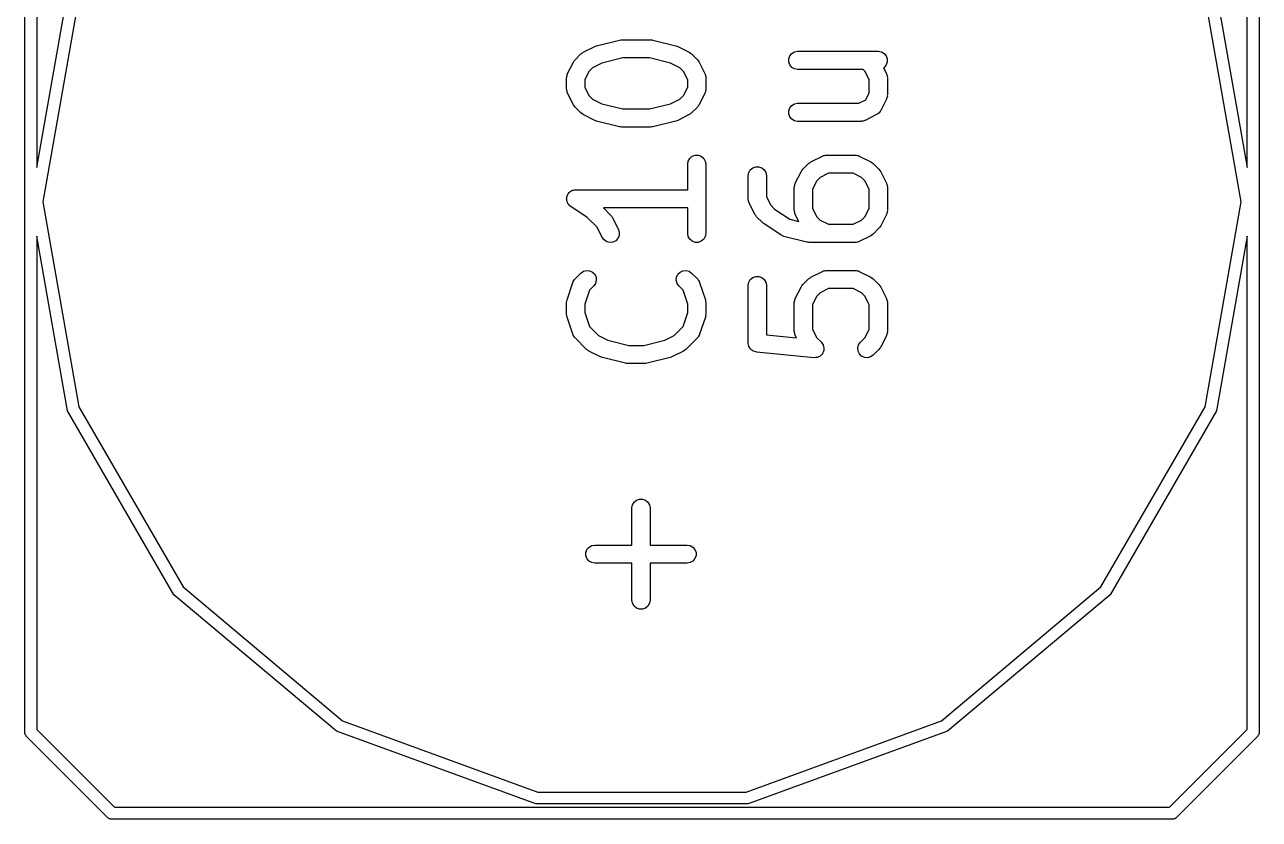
# Model space of a CAD drawing. Extents: x 1 to 57, y -99 to 45.
# Drawn here: x 34.9 to 45.1, y -85.6 to -79.04 of the extents above; entities that cross this region are included whole.
import ezdxf

# ---------------------------------------------------------------- set-up
doc = ezdxf.new("R2010")
doc.units = 0
doc.header["$MEASUREMENT"] = 0
doc.layers.add('BLACK', color=7, linetype='CONTINUOUS')

msp = doc.modelspace()

# ---------------------------------------------------------------- linework, layer by layer
at = {"layer": 'Black'}
for p, q in [((34.9, -84.88), (34.9, -75.45)), ((45.1, -75.45), (45.1, -84.88)), ((35, -75.5), (35, -80.2164)), ((45, -80.2164), (45, -75.5)), ((35, -80.2164), (35.2546, -78.7728)), ((35.3485, -78.807), (35.05, -80.5)), ((44.95, -80.5), (44.6515, -78.807)), ((44.7454, -78.7728), (45, -80.2164)), ((39.5141, -79.2663), (39.6093, -79.2186)), ((39.6093, -79.2186), (39.6172, -79.2163)), ((39.6172, -79.2163), (39.6247, -79.213)), ((39.6247, -79.213), (39.8151, -79.1653)), ((39.8151, -79.1653), (39.8243, -79.1647)), ((39.8243, -79.1647), (39.8333, -79.1631)), ((39.8333, -79.1631), (40.0714, -79.1631)), ((40.0714, -79.1631), (40.0805, -79.1647)), ((40.0805, -79.1647), (40.0896, -79.1653)), ((40.0896, -79.1653), (40.2801, -79.213)), ((40.2801, -79.213), (40.2876, -79.2163)), ((40.2876, -79.2163), (40.2954, -79.2186)), ((40.2954, -79.2186), (40.3907, -79.2663)), ((39.3853, -79.4426), (39.4329, -79.3474)), ((39.4329, -79.3474), (39.4401, -79.3378)), ((39.4401, -79.3378), (39.447, -79.3279)), ((39.447, -79.3279), (39.4946, -79.2803)), ((39.4946, -79.2803), (39.5044, -79.2734)), ((39.5044, -79.2734), (39.5141, -79.2663)), ((39.8426, -79.3131), (39.669, -79.3565)), ((40.0622, -79.3131), (39.8426, -79.3131)), ((40.2357, -79.3565), (40.0622, -79.3131)), ((40.3907, -79.2663), (40.4003, -79.2734)), ((40.4003, -79.2734), (40.4102, -79.2803)), ((40.4102, -79.2803), (40.4578, -79.3279)), ((40.4578, -79.3279), (40.4647, -79.3378)), ((40.4647, -79.3378), (40.4718, -79.3474)), ((40.4718, -79.3474), (40.5195, -79.4426)), ((41.2119, -79.3203), (41.2208, -79.2958)), ((41.2119, -79.3464), (41.2119, -79.3203)), ((41.2208, -79.3708), (41.2119, -79.3464)), ((41.2208, -79.2958), (41.2375, -79.2759)), ((41.2375, -79.2759), (41.2601, -79.2629)), ((41.2601, -79.2629), (41.2857, -79.2583)), ((41.2857, -79.2583), (41.9524, -79.2583)), ((41.9524, -79.2583), (41.978, -79.2629)), ((41.978, -79.2629), (42.0006, -79.2759)), ((42.0006, -79.2759), (42.0173, -79.2958)), ((42.0173, -79.2958), (42.0262, -79.3203)), ((42.0262, -79.3464), (42.0173, -79.3708)), ((42.0262, -79.3203), (42.0262, -79.3464)), ((39.3804, -79.4592), (39.3819, -79.4505)), ((39.3819, -79.4505), (39.3841, -79.4468)), ((39.3841, -79.4468), (39.3853, -79.4426)), ((39.5616, -79.4254), (39.5274, -79.4939)), ((39.592, -79.395), (39.5616, -79.4254)), ((39.669, -79.3565), (39.592, -79.395)), ((40.3127, -79.395), (40.2357, -79.3565)), ((40.3431, -79.4254), (40.3127, -79.395)), ((40.3774, -79.4939), (40.3431, -79.4254)), ((40.5195, -79.4426), (40.5207, -79.4468)), ((40.5207, -79.4468), (40.5229, -79.4505)), ((40.5229, -79.4505), (40.5244, -79.4592)), ((41.2375, -79.3908), (41.2208, -79.3708)), ((41.2601, -79.4038), (41.2375, -79.3908)), ((41.2857, -79.4083), (41.2601, -79.4038)), ((41.8261, -79.4083), (41.2857, -79.4083)), ((41.8431, -79.4254), (41.8261, -79.4083)), ((41.8774, -79.4939), (41.8431, -79.4254)), ((42.0006, -79.3908), (41.9951, -79.3939)), ((41.9951, -79.3939), (42.0195, -79.4426)), ((42.0173, -79.3708), (42.0006, -79.3908)), ((42.0195, -79.4426), (42.0207, -79.4468)), ((42.0207, -79.4468), (42.0229, -79.4505)), ((42.0229, -79.4505), (42.0244, -79.4592)), ((39.3774, -79.4762), (39.3781, -79.4719)), ((39.3774, -79.5714), (39.3774, -79.4762)), ((39.3779, -79.4676), (39.3804, -79.4592)), ((39.3781, -79.4719), (39.3779, -79.4676)), ((39.5274, -79.4939), (39.5274, -79.5537)), ((39.5274, -79.5537), (39.5616, -79.6222)), ((40.3431, -79.6222), (40.3774, -79.5537)), ((40.3774, -79.5537), (40.3774, -79.4939)), ((40.5244, -79.4592), (40.5269, -79.4676)), ((40.5269, -79.4676), (40.5266, -79.4719)), ((40.5266, -79.4719), (40.5274, -79.4762)), ((40.5274, -79.4762), (40.5274, -79.5714)), ((41.8774, -79.6013), (41.8774, -79.4939)), ((42.0244, -79.4592), (42.0269, -79.4676)), ((42.0269, -79.4676), (42.0266, -79.4719)), ((42.0266, -79.4719), (42.0274, -79.4762)), ((42.0274, -79.4762), (42.0274, -79.619)), ((39.3781, -79.5757), (39.3774, -79.5714)), ((39.3779, -79.58), (39.3781, -79.5757)), ((39.3804, -79.5884), (39.3779, -79.58)), ((39.3819, -79.5971), (39.3804, -79.5884)), ((39.3841, -79.6008), (39.3819, -79.5971)), ((39.3853, -79.605), (39.3841, -79.6008)), ((39.4329, -79.7002), (39.3853, -79.605)), ((39.5616, -79.6222), (39.592, -79.6526)), ((39.592, -79.6526), (39.669, -79.6911)), ((40.2357, -79.6911), (40.3127, -79.6526)), ((40.3127, -79.6526), (40.3431, -79.6222)), ((40.5195, -79.605), (40.4718, -79.7002)), ((40.5207, -79.6008), (40.5195, -79.605)), ((40.5229, -79.5971), (40.5207, -79.6008)), ((40.5244, -79.5884), (40.5229, -79.5971)), ((40.5269, -79.58), (40.5244, -79.5884)), ((40.5274, -79.5714), (40.5266, -79.5757)), ((40.5266, -79.5757), (40.5269, -79.58)), ((41.7918, -79.6869), (41.8489, -79.6584)), ((41.8489, -79.6584), (41.8774, -79.6013)), ((42.0195, -79.6526), (41.9718, -79.7478)), ((42.0207, -79.6484), (42.0195, -79.6526)), ((42.0229, -79.6447), (42.0207, -79.6484)), ((42.0244, -79.636), (42.0229, -79.6447)), ((42.0269, -79.6276), (42.0244, -79.636)), ((42.0274, -79.619), (42.0266, -79.6233)), ((42.0266, -79.6233), (42.0269, -79.6276)), ((39.4401, -79.7099), (39.4329, -79.7002)), ((39.447, -79.7197), (39.4401, -79.7099)), ((39.4946, -79.7673), (39.447, -79.7197)), ((39.669, -79.6911), (39.8426, -79.7345)), ((39.8426, -79.7345), (40.0622, -79.7345)), ((40.0622, -79.7345), (40.2357, -79.6911)), ((40.4578, -79.7197), (40.4102, -79.7673)), ((40.4647, -79.7099), (40.4578, -79.7197)), ((40.4718, -79.7002), (40.4647, -79.7099)), ((41.2119, -79.7489), (41.2208, -79.7244)), ((41.2119, -79.7749), (41.2119, -79.7489)), ((41.2208, -79.7244), (41.2375, -79.7045)), ((41.2375, -79.7045), (41.2601, -79.6914)), ((41.2601, -79.6914), (41.2857, -79.6869)), ((41.2857, -79.6869), (41.7918, -79.6869)), ((41.9653, -79.7567), (41.9592, -79.7659)), ((41.9718, -79.7478), (41.9653, -79.7567)), ((39.5044, -79.7742), (39.4946, -79.7673)), ((39.5141, -79.7814), (39.5044, -79.7742)), ((39.6093, -79.829), (39.5141, -79.7814)), ((39.6172, -79.8313), (39.6093, -79.829)), ((39.6247, -79.8347), (39.6172, -79.8313)), ((39.8151, -79.8823), (39.6247, -79.8347)), ((40.2801, -79.8347), (40.0896, -79.8823)), ((40.2876, -79.8313), (40.2801, -79.8347)), ((40.2954, -79.829), (40.2876, -79.8313)), ((40.3907, -79.7814), (40.2954, -79.829)), ((40.4003, -79.7742), (40.3907, -79.7814)), ((40.4102, -79.7673), (40.4003, -79.7742)), ((41.2208, -79.7994), (41.2119, -79.7749)), ((41.2375, -79.8194), (41.2208, -79.7994)), ((41.2601, -79.8324), (41.2375, -79.8194)), ((41.2857, -79.8369), (41.2601, -79.8324)), ((41.8095, -79.8369), (41.2857, -79.8369)), ((41.8138, -79.8362), (41.8095, -79.8369)), ((41.8181, -79.8364), (41.8138, -79.8362)), ((41.8265, -79.8339), (41.8181, -79.8364)), ((41.8352, -79.8324), (41.8265, -79.8339)), ((41.8389, -79.8302), (41.8352, -79.8324)), ((41.8431, -79.829), (41.8389, -79.8302)), ((41.9383, -79.7814), (41.8431, -79.829)), ((41.9471, -79.7748), (41.9383, -79.7814)), ((41.9563, -79.7687), (41.9471, -79.7748)), ((41.9576, -79.7671), (41.9563, -79.7687)), ((41.9592, -79.7659), (41.9576, -79.7671)), ((39.8243, -79.8829), (39.8151, -79.8823)), ((39.8333, -79.8845), (39.8243, -79.8829)), ((40.0714, -79.8845), (39.8333, -79.8845)), ((40.0805, -79.8829), (40.0714, -79.8845)), ((40.0896, -79.8823), (40.0805, -79.8829)), ((40.3774, -80.1905), (40.3819, -80.1648)), ((40.3819, -80.1648), (40.3949, -80.1423)), ((40.3949, -80.1423), (40.4149, -80.1255)), ((40.4149, -80.1255), (40.4394, -80.1166)), ((40.4394, -80.1166), (40.4654, -80.1166)), ((40.4654, -80.1166), (40.4899, -80.1255)), ((40.4899, -80.1255), (40.5098, -80.1423)), ((40.5098, -80.1423), (40.5229, -80.1648)), ((40.5229, -80.1648), (40.5274, -80.1905)), ((41.3854, -80.1782), (41.395, -80.171)), ((41.395, -80.171), (41.4903, -80.1234)), ((41.4903, -80.1234), (41.4944, -80.1222)), ((41.4944, -80.1222), (41.4982, -80.12)), ((41.4982, -80.12), (41.5068, -80.1185)), ((41.5068, -80.1185), (41.5152, -80.116)), ((41.5152, -80.116), (41.5196, -80.1162)), ((41.5196, -80.1162), (41.5238, -80.1155)), ((41.5238, -80.1155), (41.7619, -80.1155)), ((41.7619, -80.1155), (41.7662, -80.1162)), ((41.7662, -80.1162), (41.7705, -80.116)), ((41.7705, -80.116), (41.7789, -80.1185)), ((41.7789, -80.1185), (41.7876, -80.12)), ((41.7876, -80.12), (41.7913, -80.1222)), ((41.7913, -80.1222), (41.7954, -80.1234)), ((41.7954, -80.1234), (41.8907, -80.171)), ((41.8907, -80.171), (41.9003, -80.1782)), ((40.3774, -80.4012), (40.3774, -80.1905)), ((40.5274, -80.1905), (40.5274, -80.7619)), ((40.8774, -80.2857), (40.8819, -80.2601)), ((40.8819, -80.2601), (40.8949, -80.2375)), ((40.8949, -80.2375), (40.9149, -80.2208)), ((40.9149, -80.2208), (40.9394, -80.2119)), ((40.9394, -80.2119), (40.9654, -80.2119)), ((40.9654, -80.2119), (40.9899, -80.2208)), ((40.9899, -80.2208), (41.0098, -80.2375)), ((41.0098, -80.2375), (41.0229, -80.2601)), ((41.0229, -80.2601), (41.0274, -80.2857)), ((41.2663, -80.3474), (41.3139, -80.2522)), ((41.3139, -80.2522), (41.321, -80.2425)), ((41.321, -80.2425), (41.3279, -80.2327)), ((41.3279, -80.2327), (41.3755, -80.1851)), ((41.3755, -80.1851), (41.3854, -80.1782)), ((41.5415, -80.2655), (41.473, -80.2997)), ((41.7442, -80.2655), (41.5415, -80.2655)), ((41.8127, -80.2997), (41.7442, -80.2655)), ((41.9003, -80.1782), (41.9102, -80.1851)), ((41.9102, -80.1851), (41.9578, -80.2327)), ((41.9578, -80.2327), (41.9647, -80.2425)), ((41.9647, -80.2425), (41.9718, -80.2522)), ((41.9718, -80.2522), (42.0195, -80.3474)), ((40.8774, -80.4762), (40.8774, -80.2857)), ((41.0274, -80.2857), (41.0274, -80.4585)), ((41.2588, -80.3724), (41.2613, -80.364)), ((41.2591, -80.3767), (41.2588, -80.3724)), ((41.2613, -80.364), (41.2629, -80.3553)), ((41.2629, -80.3553), (41.265, -80.3516)), ((41.265, -80.3516), (41.2663, -80.3474)), ((41.4426, -80.3301), (41.4083, -80.3987)), ((41.473, -80.2997), (41.4426, -80.3301)), ((41.8431, -80.3301), (41.8127, -80.2997)), ((41.8774, -80.3987), (41.8431, -80.3301)), ((42.0195, -80.3474), (42.0207, -80.3516)), ((42.0207, -80.3516), (42.0229, -80.3553)), ((42.0229, -80.3553), (42.0244, -80.364)), ((42.0244, -80.364), (42.0269, -80.3724)), ((42.0269, -80.3724), (42.0266, -80.3767)), ((39.3775, -80.4714), (39.3785, -80.4673)), ((39.3785, -80.4803), (39.3775, -80.4714)), ((39.3785, -80.4632), (39.3816, -80.4548)), ((39.3785, -80.4673), (39.3785, -80.4632)), ((39.3816, -80.4548), (39.3837, -80.4461)), ((39.3837, -80.4461), (39.386, -80.4426)), ((39.386, -80.4426), (39.3874, -80.4387)), ((39.3874, -80.4387), (39.3932, -80.4318)), ((39.3932, -80.4318), (39.3981, -80.4244)), ((39.3981, -80.4244), (39.4015, -80.4219)), ((39.4015, -80.4219), (39.4042, -80.4187)), ((39.4042, -80.4187), (39.4119, -80.4143)), ((39.4119, -80.4143), (39.4191, -80.409)), ((39.4191, -80.409), (39.4231, -80.4078)), ((39.4231, -80.4078), (39.4267, -80.4057)), ((39.4267, -80.4057), (39.4355, -80.4042)), ((39.4355, -80.4042), (39.4441, -80.4016)), ((39.4441, -80.4016), (39.4483, -80.4019)), ((39.4483, -80.4019), (39.4524, -80.4012)), ((39.4524, -80.4012), (40.3774, -80.4012)), ((40.8781, -80.4804), (40.8774, -80.4762)), ((41.0274, -80.4585), (41.0616, -80.527)), ((41.2583, -80.381), (41.2591, -80.3767)), ((41.2583, -80.5714), (41.2583, -80.381)), ((41.4083, -80.3987), (41.4083, -80.5537)), ((41.8774, -80.5537), (41.8774, -80.3987)), ((42.0266, -80.3767), (42.0274, -80.381)), ((42.0274, -80.381), (42.0274, -80.5714)), ((35.05, -80.5), (35.3485, -82.193)), ((39.3785, -80.4892), (39.3785, -80.4803)), ((39.3799, -80.4931), (39.3785, -80.4892)), ((39.3804, -80.4973), (39.3799, -80.4931)), ((39.3844, -80.5053), (39.3804, -80.4973)), ((39.3874, -80.5137), (39.3844, -80.5053)), ((39.3901, -80.5169), (39.3874, -80.5137)), ((39.3919, -80.5206), (39.3901, -80.5169)), ((39.3984, -80.5268), (39.3919, -80.5206)), ((39.4042, -80.5336), (39.3984, -80.5268)), ((39.4078, -80.5357), (39.4042, -80.5336)), ((39.4108, -80.5386), (39.4078, -80.5357)), ((39.5475, -80.6297), (39.4108, -80.5386)), ((40.3774, -80.5512), (39.6811, -80.5512)), ((39.6811, -80.5512), (39.7435, -80.6136)), ((40.3774, -80.7619), (40.3774, -80.5512)), ((40.8779, -80.4848), (40.8781, -80.4804)), ((40.8804, -80.4932), (40.8779, -80.4848)), ((40.8819, -80.5018), (40.8804, -80.4932)), ((40.8841, -80.5056), (40.8819, -80.5018)), ((40.8853, -80.5097), (40.8841, -80.5056)), ((40.9329, -80.605), (40.8853, -80.5097)), ((41.0616, -80.527), (41.0954, -80.5608)), ((41.0954, -80.5608), (41.2213, -80.6447)), ((41.2591, -80.5757), (41.2583, -80.5714)), ((41.2588, -80.58), (41.2591, -80.5757)), ((41.2613, -80.5884), (41.2588, -80.58)), ((41.4083, -80.5537), (41.4426, -80.6222)), ((41.8431, -80.6222), (41.8774, -80.5537)), ((42.0269, -80.58), (42.0244, -80.5884)), ((42.0274, -80.5714), (42.0266, -80.5757)), ((42.0266, -80.5757), (42.0269, -80.58)), ((44.6515, -82.193), (44.95, -80.5)), ((39.6288, -80.7111), (39.5475, -80.6297)), ((39.7435, -80.6136), (39.7504, -80.6235)), ((39.7504, -80.6235), (39.7576, -80.6331)), ((39.7576, -80.6331), (39.8052, -80.7284)), ((40.9401, -80.6146), (40.9329, -80.605)), ((40.947, -80.6245), (40.9401, -80.6146)), ((40.9946, -80.6721), (40.947, -80.6245)), ((41.0007, -80.6763), (40.9946, -80.6721)), ((41.006, -80.6815), (41.0007, -80.6763)), ((41.1489, -80.7767), (41.006, -80.6815)), ((41.2213, -80.6447), (41.2954, -80.6632)), ((41.2629, -80.5971), (41.2613, -80.5884)), ((41.265, -80.6008), (41.2629, -80.5971)), ((41.2663, -80.605), (41.265, -80.6008)), ((41.2954, -80.6632), (41.2663, -80.605)), ((41.4426, -80.6222), (41.473, -80.6526)), ((41.473, -80.6526), (41.5415, -80.6869)), ((41.7442, -80.6869), (41.8127, -80.6526)), ((41.8127, -80.6526), (41.8431, -80.6222)), ((42.0195, -80.605), (41.9718, -80.7002)), ((42.0207, -80.6008), (42.0195, -80.605)), ((42.0229, -80.5971), (42.0207, -80.6008)), ((42.0244, -80.5884), (42.0229, -80.5971)), ((35.2546, -82.2272), (35, -80.7836)), ((35, -80.7836), (35, -84.8593)), ((39.671, -80.7954), (39.6288, -80.7111)), ((39.811, -80.7793), (39.8007, -80.8032)), ((39.8052, -80.7284), (39.8126, -80.7533)), ((39.8126, -80.7533), (39.811, -80.7793)), ((40.3819, -80.7876), (40.3774, -80.7619)), ((40.5274, -80.7619), (40.5229, -80.7876)), ((41.1606, -80.7818), (41.1489, -80.7767)), ((41.1723, -80.787), (41.1606, -80.7818)), ((41.5415, -80.6869), (41.7442, -80.6869)), ((41.8907, -80.7814), (41.7954, -80.829)), ((41.9003, -80.7742), (41.8907, -80.7814)), ((41.9102, -80.7673), (41.9003, -80.7742)), ((41.9578, -80.7197), (41.9102, -80.7673)), ((41.9647, -80.7099), (41.9578, -80.7197)), ((41.9718, -80.7002), (41.9647, -80.7099)), ((45, -80.7836), (44.7454, -82.2272)), ((45, -84.8593), (45, -80.7836)), ((39.6865, -80.8164), (39.671, -80.7954)), ((39.7083, -80.8307), (39.6865, -80.8164)), ((39.7336, -80.8368), (39.7083, -80.8307)), ((39.7595, -80.8338), (39.7336, -80.8368)), ((39.7828, -80.8221), (39.7595, -80.8338)), ((39.8007, -80.8032), (39.7828, -80.8221)), ((40.3949, -80.8101), (40.3819, -80.7876)), ((40.4149, -80.8269), (40.3949, -80.8101)), ((40.4394, -80.8358), (40.4149, -80.8269)), ((40.4654, -80.8358), (40.4394, -80.8358)), ((40.4899, -80.8269), (40.4654, -80.8358)), ((40.5098, -80.8101), (40.4899, -80.8269)), ((40.5229, -80.7876), (40.5098, -80.8101)), ((41.3628, -80.8347), (41.1723, -80.787)), ((41.3719, -80.8353), (41.3628, -80.8347)), ((41.381, -80.8369), (41.3719, -80.8353)), ((41.7619, -80.8369), (41.381, -80.8369)), ((41.7662, -80.8362), (41.7619, -80.8369)), ((41.7705, -80.8364), (41.7662, -80.8362)), ((41.7789, -80.8339), (41.7705, -80.8364)), ((41.7876, -80.8324), (41.7789, -80.8339)), ((41.7913, -80.8302), (41.7876, -80.8324)), ((41.7954, -80.829), (41.7913, -80.8302)), ((39.447, -81.1374), (39.4946, -81.0898)), ((39.4946, -81.0898), (39.5159, -81.0749)), ((39.5159, -81.0749), (39.5411, -81.0681)), ((39.5411, -81.0681), (39.567, -81.0704)), ((39.567, -81.0704), (39.5906, -81.0814)), ((39.5906, -81.0814), (39.6091, -81.0998)), ((40.2957, -81.0998), (40.3141, -81.0814)), ((40.3141, -81.0814), (40.3377, -81.0704)), ((40.3377, -81.0704), (40.3637, -81.0681)), ((40.3637, -81.0681), (40.3888, -81.0749)), ((40.3888, -81.0749), (40.4102, -81.0898)), ((40.4102, -81.0898), (40.4578, -81.1374)), ((41.395, -81.1234), (41.4903, -81.0758)), ((41.4903, -81.0758), (41.4944, -81.0745)), ((41.4944, -81.0745), (41.4982, -81.0724)), ((41.4982, -81.0724), (41.5068, -81.0709)), ((41.5068, -81.0709), (41.5152, -81.0683)), ((41.5152, -81.0683), (41.5196, -81.0686)), ((41.5196, -81.0686), (41.5238, -81.0679)), ((41.5238, -81.0679), (41.7619, -81.0679)), ((41.7619, -81.0679), (41.7662, -81.0686)), ((41.7662, -81.0686), (41.7705, -81.0683)), ((41.7705, -81.0683), (41.7789, -81.0709)), ((41.7789, -81.0709), (41.7876, -81.0724)), ((41.7876, -81.0724), (41.7913, -81.0745)), ((41.7913, -81.0745), (41.7954, -81.0758)), ((41.7954, -81.0758), (41.8907, -81.1234)), ((39.3812, -81.3096), (39.4288, -81.1668)), ((39.4288, -81.1668), (39.4309, -81.163)), ((39.4309, -81.163), (39.432, -81.1588)), ((39.432, -81.1588), (39.4371, -81.1516)), ((39.4371, -81.1516), (39.4413, -81.1439)), ((39.4413, -81.1439), (39.4445, -81.141)), ((39.4445, -81.141), (39.447, -81.1374)), ((39.6156, -81.1746), (39.6007, -81.1959)), ((39.6091, -81.0998), (39.6201, -81.1234)), ((39.6223, -81.1494), (39.6156, -81.1746)), ((39.6201, -81.1234), (39.6223, -81.1494)), ((40.2824, -81.1494), (40.2847, -81.1234)), ((40.2892, -81.1746), (40.2824, -81.1494)), ((40.2847, -81.1234), (40.2957, -81.0998)), ((40.3041, -81.1959), (40.2892, -81.1746)), ((40.4578, -81.1374), (40.4603, -81.141)), ((40.4603, -81.141), (40.4635, -81.1439)), ((40.4635, -81.1439), (40.4677, -81.1516)), ((40.4677, -81.1516), (40.4727, -81.1588)), ((40.4727, -81.1588), (40.4739, -81.163)), ((40.4739, -81.163), (40.4759, -81.1668)), ((40.4759, -81.1668), (40.5235, -81.3096)), ((40.8774, -81.1905), (40.8819, -81.1648)), ((40.8774, -81.6667), (40.8774, -81.1905)), ((40.8819, -81.1648), (40.8949, -81.1423)), ((40.8949, -81.1423), (40.9149, -81.1255)), ((40.9149, -81.1255), (40.9394, -81.1166)), ((40.9394, -81.1166), (40.9654, -81.1166)), ((40.9654, -81.1166), (40.9899, -81.1255)), ((40.9899, -81.1255), (41.0098, -81.1423)), ((41.0098, -81.1423), (41.0229, -81.1648)), ((41.0229, -81.1648), (41.0274, -81.1905)), ((41.0274, -81.1905), (41.0274, -81.5988)), ((41.321, -81.1949), (41.3279, -81.1851)), ((41.3279, -81.1851), (41.3755, -81.1374)), ((41.3755, -81.1374), (41.3854, -81.1306)), ((41.3854, -81.1306), (41.395, -81.1234)), ((41.8907, -81.1234), (41.9003, -81.1306)), ((41.9003, -81.1306), (41.9102, -81.1374)), ((41.9102, -81.1374), (41.9578, -81.1851)), ((41.9578, -81.1851), (41.9647, -81.1949)), ((39.5656, -81.231), (39.5274, -81.3455)), ((39.6007, -81.1959), (39.5656, -81.231)), ((40.3392, -81.231), (40.3041, -81.1959)), ((40.3774, -81.3455), (40.3392, -81.231)), ((41.2663, -81.2998), (41.3139, -81.2046)), ((41.3139, -81.2046), (41.321, -81.1949)), ((41.4426, -81.2825), (41.4083, -81.351)), ((41.473, -81.2521), (41.4426, -81.2825)), ((41.5415, -81.2179), (41.473, -81.2521)), ((41.7442, -81.2179), (41.5415, -81.2179)), ((41.8127, -81.2521), (41.7442, -81.2179)), ((41.8431, -81.2825), (41.8127, -81.2521)), ((41.8774, -81.351), (41.8431, -81.2825)), ((41.9647, -81.1949), (41.9718, -81.2046)), ((41.9718, -81.2046), (42.0195, -81.2998)), ((39.3774, -81.3333), (39.3795, -81.3215)), ((39.3774, -81.4286), (39.3774, -81.3333)), ((39.3795, -81.3215), (39.3812, -81.3096)), ((39.5274, -81.3455), (39.5274, -81.4164)), ((40.3774, -81.4164), (40.3774, -81.3455)), ((40.5235, -81.3096), (40.5253, -81.3215)), ((40.5253, -81.3215), (40.5274, -81.3333)), ((40.5274, -81.3333), (40.5274, -81.4286)), ((41.2583, -81.3333), (41.2591, -81.3291)), ((41.2583, -81.5714), (41.2583, -81.3333)), ((41.2588, -81.3248), (41.2613, -81.3163)), ((41.2591, -81.3291), (41.2588, -81.3248)), ((41.2613, -81.3163), (41.2629, -81.3077)), ((41.2629, -81.3077), (41.265, -81.3039)), ((41.265, -81.3039), (41.2663, -81.2998)), ((41.4083, -81.351), (41.4083, -81.5537)), ((41.8774, -81.5537), (41.8774, -81.351)), ((42.0195, -81.2998), (42.0207, -81.3039)), ((42.0207, -81.3039), (42.0229, -81.3077)), ((42.0229, -81.3077), (42.0244, -81.3163)), ((42.0244, -81.3163), (42.0269, -81.3248)), ((42.0269, -81.3248), (42.0266, -81.3291)), ((42.0266, -81.3291), (42.0274, -81.3333)), ((42.0274, -81.3333), (42.0274, -81.5714)), ((39.3795, -81.4404), (39.3774, -81.4286)), ((39.3812, -81.4523), (39.3795, -81.4404)), ((39.4288, -81.5951), (39.3812, -81.4523)), ((39.5274, -81.4164), (39.5656, -81.5309)), ((40.3392, -81.5309), (40.3774, -81.4164)), ((40.5235, -81.4523), (40.4759, -81.5951)), ((40.5253, -81.4404), (40.5235, -81.4523)), ((40.5274, -81.4286), (40.5253, -81.4404)), ((39.4309, -81.5989), (39.4288, -81.5951)), ((39.432, -81.6031), (39.4309, -81.5989)), ((39.5656, -81.5309), (39.6397, -81.605)), ((40.2651, -81.605), (40.3392, -81.5309)), ((40.4739, -81.5989), (40.4727, -81.6031)), ((40.4759, -81.5951), (40.4739, -81.5989)), ((41.0274, -81.5988), (41.2756, -81.6236)), ((41.2591, -81.5757), (41.2583, -81.5714)), ((41.2588, -81.58), (41.2591, -81.5757)), ((41.2613, -81.5884), (41.2588, -81.58)), ((41.2629, -81.5971), (41.2613, -81.5884)), ((41.265, -81.6008), (41.2629, -81.5971)), ((41.4083, -81.5537), (41.4426, -81.6222)), ((41.8431, -81.6222), (41.8774, -81.5537)), ((42.0229, -81.5971), (42.0207, -81.6008)), ((42.0244, -81.5884), (42.0229, -81.5971)), ((42.0269, -81.58), (42.0244, -81.5884)), ((42.0274, -81.5714), (42.0266, -81.5757)), ((42.0266, -81.5757), (42.0269, -81.58)), ((39.4371, -81.6103), (39.432, -81.6031)), ((39.4413, -81.6181), (39.4371, -81.6103)), ((39.4445, -81.6209), (39.4413, -81.6181)), ((39.447, -81.6245), (39.4445, -81.6209)), ((39.5422, -81.7197), (39.447, -81.6245)), ((39.6397, -81.605), (39.7167, -81.6435)), ((39.7167, -81.6435), (39.8902, -81.6869)), ((39.8902, -81.6869), (40.0146, -81.6869)), ((40.0146, -81.6869), (40.1881, -81.6435)), ((40.1881, -81.6435), (40.2651, -81.605)), ((40.4578, -81.6245), (40.3626, -81.7197)), ((40.4603, -81.6209), (40.4578, -81.6245)), ((40.4635, -81.6181), (40.4603, -81.6209)), ((40.4677, -81.6103), (40.4635, -81.6181)), ((40.4727, -81.6031), (40.4677, -81.6103)), ((40.8779, -81.6695), (40.8774, -81.6667)), ((40.8776, -81.6723), (40.8779, -81.6695)), ((40.8801, -81.6822), (40.8776, -81.6723)), ((40.8819, -81.6923), (40.8801, -81.6822)), ((40.8833, -81.6948), (40.8819, -81.6923)), ((40.884, -81.6975), (40.8833, -81.6948)), ((40.8898, -81.706), (40.884, -81.6975)), ((41.2663, -81.605), (41.265, -81.6008)), ((41.2756, -81.6236), (41.2663, -81.605)), ((41.4426, -81.6222), (41.4816, -81.6613)), ((41.4816, -81.6613), (41.4819, -81.6616)), ((41.4819, -81.6616), (41.4823, -81.6619)), ((41.4823, -81.6619), (41.4893, -81.6723)), ((41.4893, -81.6723), (41.4965, -81.6826)), ((41.4965, -81.6826), (41.4967, -81.683)), ((41.4967, -81.683), (41.4969, -81.6834)), ((41.4969, -81.6834), (41.5, -81.6956)), ((41.5, -81.6956), (41.5033, -81.7077)), ((41.7824, -81.7077), (41.7892, -81.6826)), ((41.7892, -81.6826), (41.8041, -81.6613)), ((41.8041, -81.6613), (41.8431, -81.6222)), ((41.9718, -81.7002), (41.9647, -81.7099)), ((42.0195, -81.605), (41.9718, -81.7002)), ((42.0207, -81.6008), (42.0195, -81.605)), ((39.5521, -81.7266), (39.5422, -81.7197)), ((39.5617, -81.7337), (39.5521, -81.7266)), ((39.6569, -81.7814), (39.5617, -81.7337)), ((39.6648, -81.7837), (39.6569, -81.7814)), ((39.6723, -81.787), (39.6648, -81.7837)), ((39.8628, -81.8347), (39.6723, -81.787)), ((40.2325, -81.787), (40.042, -81.8347)), ((40.24, -81.7837), (40.2325, -81.787)), ((40.2478, -81.7814), (40.24, -81.7837)), ((40.3431, -81.7337), (40.2478, -81.7814)), ((40.3527, -81.7266), (40.3431, -81.7337)), ((40.3626, -81.7197), (40.3527, -81.7266)), ((40.8949, -81.7149), (40.8898, -81.706)), ((40.8971, -81.7167), (40.8949, -81.7149)), ((40.8987, -81.719), (40.8971, -81.7167)), ((40.907, -81.725), (40.8987, -81.719)), ((40.9149, -81.7316), (40.907, -81.725)), ((40.9175, -81.7326), (40.9149, -81.7316)), ((40.9198, -81.7342), (40.9175, -81.7326)), ((40.9297, -81.737), (40.9198, -81.7342)), ((40.9394, -81.7405), (40.9297, -81.737)), ((40.9422, -81.7405), (40.9394, -81.7405)), ((40.9449, -81.7413), (40.9422, -81.7405)), ((41.4211, -81.7889), (40.9449, -81.7413)), ((41.4216, -81.7889), (41.4211, -81.7889)), ((41.422, -81.789), (41.4216, -81.7889)), ((41.4345, -81.7879), (41.422, -81.789)), ((41.4471, -81.787), (41.4345, -81.7879)), ((41.4475, -81.7868), (41.4471, -81.787)), ((41.448, -81.7867), (41.4475, -81.7868)), ((41.4594, -81.7814), (41.448, -81.7867)), ((41.4708, -81.7763), (41.4594, -81.7814)), ((41.4712, -81.7759), (41.4708, -81.7763)), ((41.4716, -81.7757), (41.4712, -81.7759)), ((41.4805, -81.7668), (41.4716, -81.7757)), ((41.4895, -81.7581), (41.4805, -81.7668)), ((41.4897, -81.7576), (41.4895, -81.7581)), ((41.49, -81.7573), (41.4897, -81.7576)), ((41.4953, -81.7459), (41.49, -81.7573)), ((41.5008, -81.7346), (41.4953, -81.7459)), ((41.501, -81.7337), (41.5008, -81.7341)), ((41.5008, -81.7341), (41.5008, -81.7346)), ((41.5021, -81.7212), (41.501, -81.7337)), ((41.5034, -81.7087), (41.5021, -81.7212)), ((41.5033, -81.7077), (41.5032, -81.7082)), ((41.5032, -81.7082), (41.5034, -81.7087)), ((41.7847, -81.7337), (41.7824, -81.7077)), ((41.7957, -81.7573), (41.7847, -81.7337)), ((41.8141, -81.7757), (41.7957, -81.7573)), ((41.8377, -81.7867), (41.8141, -81.7757)), ((41.8637, -81.789), (41.8377, -81.7867)), ((41.8888, -81.7823), (41.8637, -81.789)), ((41.9102, -81.7673), (41.8888, -81.7823)), ((41.9578, -81.7197), (41.9102, -81.7673)), ((41.9647, -81.7099), (41.9578, -81.7197)), ((39.8719, -81.8353), (39.8628, -81.8347)), ((39.881, -81.8369), (39.8719, -81.8353)), ((40.0238, -81.8369), (39.881, -81.8369)), ((40.0328, -81.8353), (40.0238, -81.8369)), ((40.042, -81.8347), (40.0328, -81.8353)), ((35.3485, -82.193), (36.2081, -83.6818)), ((43.7919, -83.6818), (44.6515, -82.193)), ((36.1315, -83.7461), (35.2546, -82.2272)), ((44.7454, -82.2272), (43.8685, -83.7461)), ((39.9164, -83.029), (39.921, -83.0034)), ((39.921, -83.0034), (39.934, -82.9808)), ((39.934, -82.9808), (39.9539, -82.9641)), ((39.9539, -82.9641), (39.9784, -82.9552)), ((39.9784, -82.9552), (40.0045, -82.9552)), ((40.0045, -82.9552), (40.0289, -82.9641)), ((40.0289, -82.9641), (40.0489, -82.9808)), ((40.0489, -82.9808), (40.0619, -83.0034)), ((40.0619, -83.0034), (40.0664, -83.029)), ((39.9164, -83.335), (39.9164, -83.029)), ((40.0664, -83.029), (40.0664, -83.335)), ((39.5366, -83.397), (39.5455, -83.3725)), ((39.5366, -83.423), (39.5366, -83.397)), ((39.5455, -83.4475), (39.5366, -83.423)), ((39.5455, -83.3725), (39.5623, -83.3525)), ((39.5623, -83.3525), (39.5848, -83.3395)), ((39.5848, -83.3395), (39.6105, -83.335)), ((39.6105, -83.335), (39.9164, -83.335)), ((40.0664, -83.335), (40.3724, -83.335)), ((40.3724, -83.335), (40.398, -83.3395)), ((40.398, -83.3395), (40.4206, -83.3525)), ((40.4206, -83.3525), (40.4373, -83.3725)), ((40.4373, -83.3725), (40.4462, -83.397)), ((40.4462, -83.423), (40.4373, -83.4475)), ((40.4462, -83.397), (40.4462, -83.423)), ((39.5623, -83.4675), (39.5455, -83.4475)), ((39.5848, -83.4805), (39.5623, -83.4675)), ((39.6105, -83.485), (39.5848, -83.4805)), ((39.9164, -83.485), (39.6105, -83.485)), ((39.9164, -83.791), (39.9164, -83.485)), ((40.3724, -83.485), (40.0664, -83.485)), ((40.0664, -83.485), (40.0664, -83.791)), ((40.398, -83.4805), (40.3724, -83.485)), ((40.4206, -83.4675), (40.398, -83.4805)), ((40.4373, -83.4475), (40.4206, -83.4675)), ((36.2081, -83.6818), (37.525, -84.7868)), ((42.475, -84.7868), (43.7919, -83.6818)), ((37.475, -84.8734), (36.1315, -83.7461)), ((39.921, -83.8166), (39.9164, -83.791)), ((39.934, -83.8392), (39.921, -83.8166)), ((39.9539, -83.8559), (39.934, -83.8392)), ((40.0489, -83.8392), (40.0289, -83.8559)), ((40.0619, -83.8166), (40.0489, -83.8392)), ((40.0664, -83.791), (40.0619, -83.8166)), ((43.8685, -83.7461), (42.525, -84.8734)), ((39.9784, -83.8648), (39.9539, -83.8559)), ((40.0045, -83.8648), (39.9784, -83.8648)), ((40.0289, -83.8559), (40.0045, -83.8648)), ((35, -84.8593), (35.6407, -85.5)), ((37.525, -84.7868), (39.1404, -85.3748)), ((40.8596, -85.3748), (42.475, -84.7868)), ((44.3593, -85.5), (45, -84.8593)), ((34.9004, -84.8822), (34.9, -84.88)), ((34.9002, -84.8844), (34.9004, -84.8822)), ((34.9019, -84.8907), (34.9002, -84.8844)), ((34.903, -84.8971), (34.9019, -84.8907)), ((34.9041, -84.899), (34.903, -84.8971)), ((34.9047, -84.9011), (34.9041, -84.899)), ((34.9084, -84.9065), (34.9047, -84.9011)), ((34.9117, -84.9121), (34.9084, -84.9065)), ((34.9134, -84.9136), (34.9117, -84.9121)), ((34.9146, -84.9154), (34.9134, -84.9136)), ((35.5846, -85.5854), (34.9146, -84.9154)), ((39.1231, -85.4733), (37.475, -84.8734)), ((42.525, -84.8734), (40.8769, -85.4733)), ((45.0854, -84.9154), (44.4154, -85.5854)), ((45.0866, -84.9136), (45.0854, -84.9154)), ((45.0883, -84.9121), (45.0866, -84.9136)), ((45.0916, -84.9065), (45.0883, -84.9121)), ((45.0953, -84.9011), (45.0916, -84.9065)), ((45.0959, -84.899), (45.0953, -84.9011)), ((45.097, -84.8971), (45.0959, -84.899)), ((45.0981, -84.8907), (45.097, -84.8971)), ((45.0998, -84.8844), (45.0981, -84.8907)), ((45.1, -84.88), (45.0996, -84.8822)), ((45.0996, -84.8822), (45.0998, -84.8844)), ((40.8769, -85.4733), (39.1231, -85.4733)), ((39.1404, -85.3748), (40.8596, -85.3748)), ((35.6407, -85.5), (44.3593, -85.5)), ((35.5864, -85.5866), (35.5846, -85.5854)), ((35.5879, -85.5883), (35.5864, -85.5866)), ((35.5935, -85.5916), (35.5879, -85.5883)), ((35.5989, -85.5953), (35.5935, -85.5916)), ((35.601, -85.5959), (35.5989, -85.5953)), ((35.6029, -85.597), (35.601, -85.5959)), ((35.6093, -85.5981), (35.6029, -85.597)), ((35.6156, -85.5998), (35.6093, -85.5981)), ((35.6178, -85.5996), (35.6156, -85.5998)), ((35.62, -85.6), (35.6178, -85.5996)), ((44.38, -85.6), (35.62, -85.6)), ((44.3822, -85.5996), (44.38, -85.6)), ((44.3844, -85.5998), (44.3822, -85.5996)), ((44.3907, -85.5981), (44.3844, -85.5998)), ((44.3971, -85.597), (44.3907, -85.5981)), ((44.399, -85.5959), (44.3971, -85.597)), ((44.4011, -85.5953), (44.399, -85.5959)), ((44.4065, -85.5916), (44.4011, -85.5953)), ((44.4121, -85.5883), (44.4065, -85.5916)), ((44.4136, -85.5866), (44.4121, -85.5883)), ((44.4154, -85.5854), (44.4136, -85.5866))]:
    msp.add_line(p, q, dxfattribs=at)

doc.saveas('drawing.dxf')
